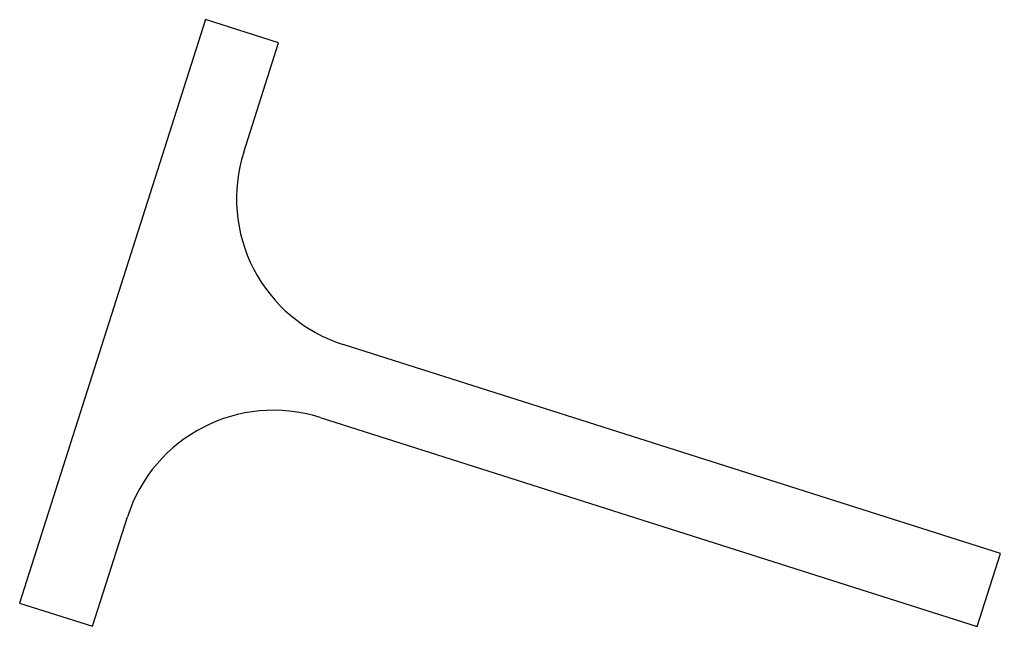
# Model space of a CAD drawing. Extents: x -33.1 to 48.1, y 0.3 to 50.7.
import ezdxf

# ---------------------------------------------------------------- set-up
doc = ezdxf.new("R2010")
doc.units = 0
doc.layers.get('0').update_dxf_attribs({"linetype": 'CONTINUOUS'})

msp = doc.modelspace()

# ---------------------------------------------------------------- linework, layer by layer
for p, q in [((-17.737, 50.683), (-33.145, 2.277)), ((-11.686, 48.757), (-17.737, 50.683)), ((-14.575, 39.681), (-11.686, 48.757)), ((48.132, 6.393), (-6.325, 23.727)), ((-8.251, 17.676), (46.206, 0.342)), ((-27.094, 0.351), (-24.205, 9.427)), ((46.206, 0.342), (48.132, 6.393)), ((-33.145, 2.277), (-27.094, 0.351))]:
    msp.add_line(p, q)
for centre, start, end in [((-2.473, 35.829), 162.34301, 252.34301), ((-12.104, 5.575), 72.34301, 162.34301)]:
    msp.add_arc(centre, 12.7, start, end)

doc.saveas('drawing.dxf')
